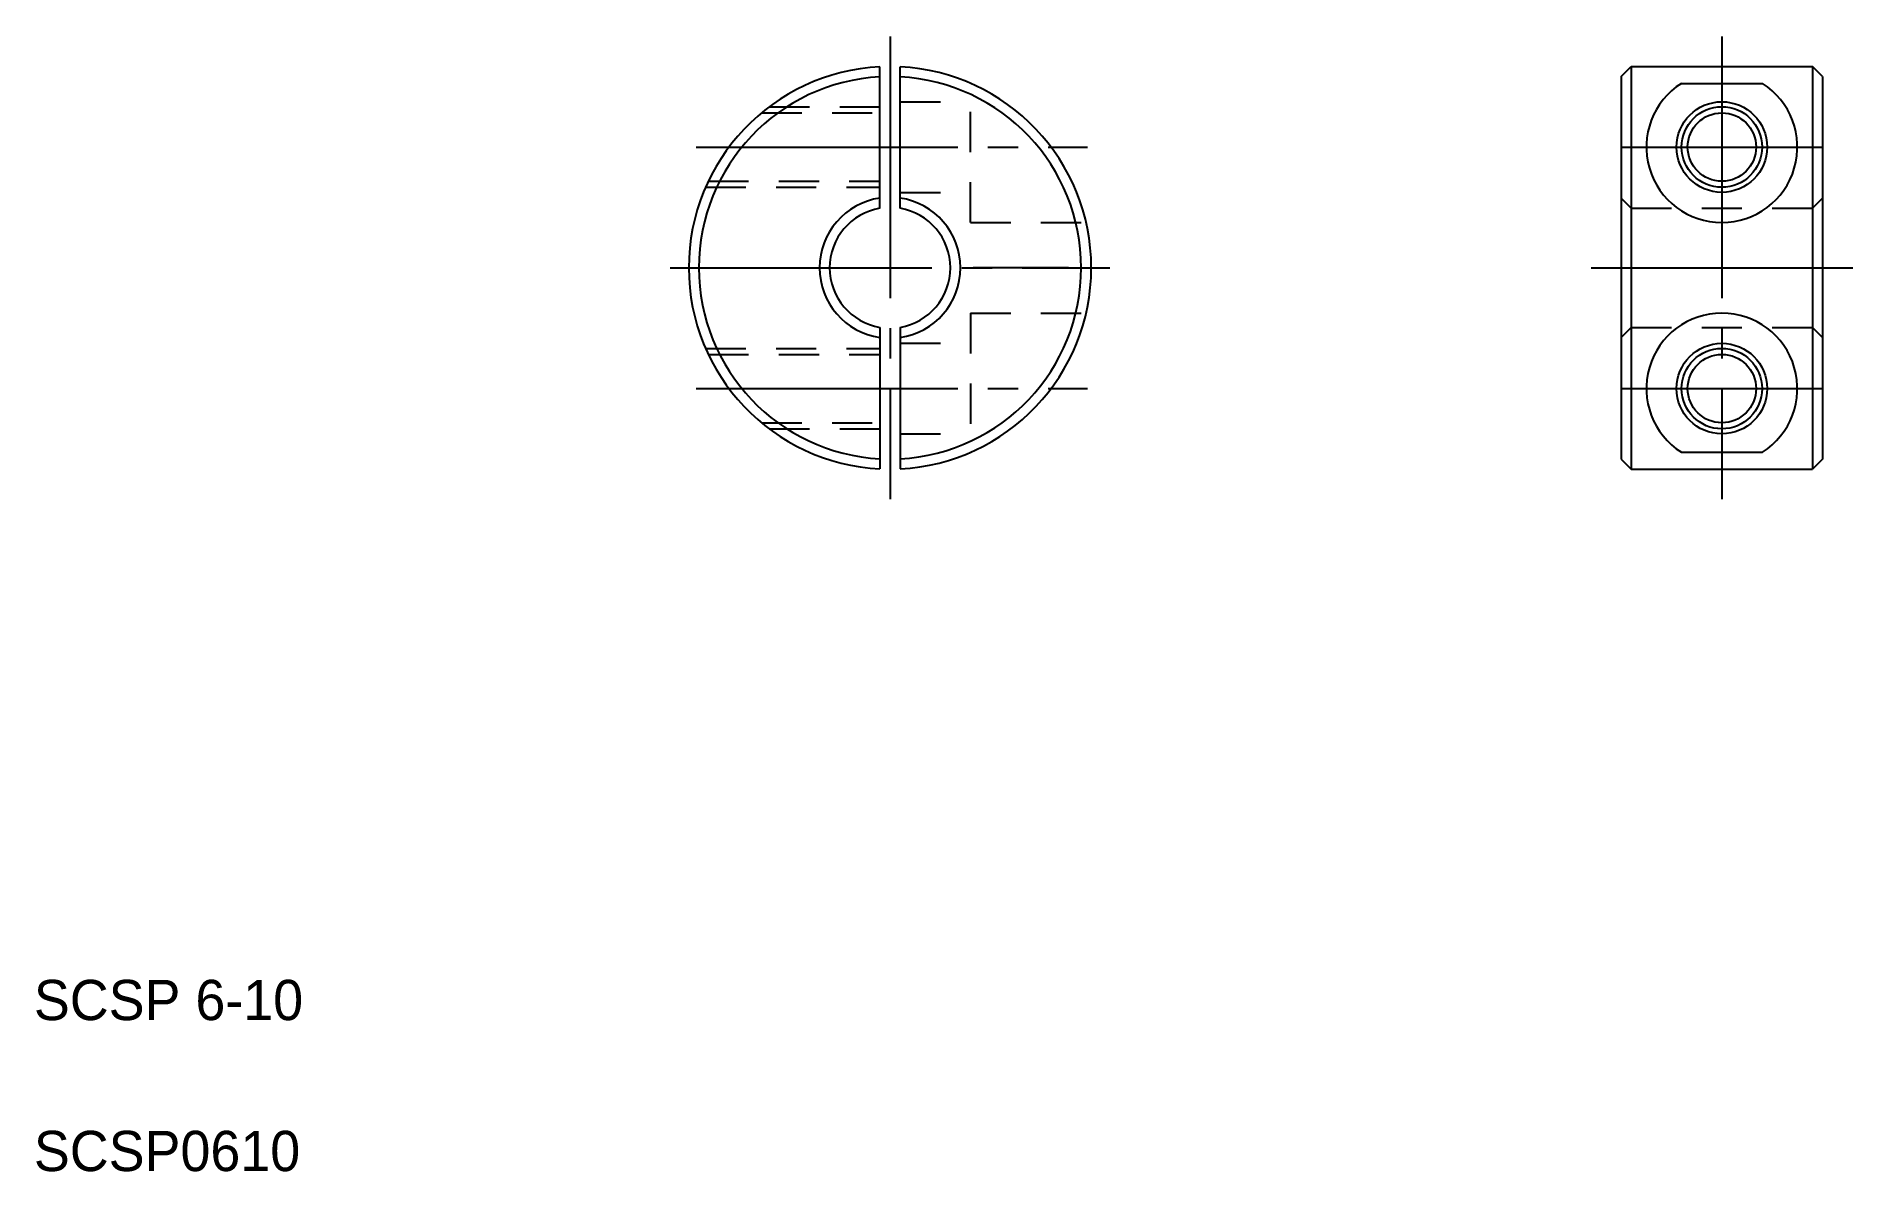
# Model space of a CAD drawing. Extents: x 61.3 to 151.5, y 149.6 to 206.
import ezdxf

# ---------------------------------------------------------------- set-up
doc = ezdxf.new("R2010")
doc.units = 0
doc.linetypes.add('CENTER', pattern=[17.5, 13, -1.5, 1.5, -1.5])
doc.linetypes.add('DASHED', pattern=[3.5, 2, -1.5])
doc.layers.get('0').update_dxf_attribs({"linetype": 'CONTINUOUS'})
doc.layers.add('CENTER', color=1, linetype='CENTER')

msp = doc.modelspace()

# ---------------------------------------------------------------- linework, layer by layer
at = {"color": 7, "linetype": 'CONTINUOUS'}
for p, q in [((103.188, 197.499), (103.188, 204.529)), ((104.188, 197.499), (104.188, 204.529)), ((140.022, 204.041), (140.522, 204.541)), ((140.022, 204.041), (140.022, 185.041)), ((140.522, 204.541), (140.522, 184.541)), ((140.522, 204.541), (149.522, 204.541)), ((149.522, 204.541), (149.522, 184.541)), ((150.022, 204.041), (149.522, 204.541)), ((150.022, 204.041), (150.022, 185.041)), ((143.011, 203.706), (147.033, 203.706)), ((103.188, 191.583), (103.188, 184.554)), ((104.188, 191.583), (104.188, 184.554)), ((140.022, 185.041), (140.522, 184.541)), ((143.011, 185.376), (147.033, 185.376)), ((150.022, 185.041), (149.522, 184.541)), ((140.522, 184.541), (149.522, 184.541))]:
    msp.add_line(p, q, dxfattribs=at)
at = {"color": 3, "linetype": 'DASHED'}
for p, q in [((107.688, 196.791), (107.688, 203.706)), ((97.308, 202.241), (103.188, 202.241)), ((97.688, 202.541), (103.188, 202.541)), ((104.188, 202.791), (107.688, 202.791)), ((94.66, 198.841), (103.188, 198.841)), ((94.523, 198.541), (103.188, 198.541)), ((104.188, 198.291), (107.688, 198.291)), ((140.522, 197.499), (140.022, 197.999)), ((149.522, 197.499), (150.022, 197.999)), ((107.688, 196.791), (113.432, 196.791)), ((140.522, 197.499), (149.522, 197.499)), ((107.688, 192.291), (107.688, 185.376)), ((107.688, 192.291), (113.432, 192.291)), ((140.522, 191.583), (140.022, 191.083)), ((140.522, 191.583), (149.522, 191.583)), ((149.522, 191.583), (150.022, 191.083)), ((94.523, 190.541), (103.188, 190.541)), ((104.188, 190.791), (107.688, 190.791)), ((94.66, 190.241), (103.188, 190.241)), ((97.308, 186.841), (103.188, 186.841)), ((97.688, 186.541), (103.188, 186.541)), ((104.188, 186.291), (107.688, 186.291))]:
    msp.add_line(p, q, dxfattribs=at)
at = {"color": 7, "linetype": 'CONTINUOUS'}
for centre in [(145.022, 200.541), (145.022, 188.541)]:
    msp.add_circle(centre, 2.25, dxfattribs=at)
at = {"color": 3, "linetype": 'CONTINUOUS'}
for centre in [(145.022, 200.541), (145.022, 188.541)]:
    msp.add_circle(centre, 2, dxfattribs=at)
for centre in [(145.022, 200.541), (145.022, 188.541)]:
    msp.add_circle(centre, 1.7)
at = {"color": 7, "linetype": 'CONTINUOUS'}
for centre, radius, start, end in [((103.688, 194.541), 10, 92.86598, 267.13403), ((103.688, 194.541), 9.5, 93.01696, 266.98305), ((103.688, 194.541), 10, 272.86597, 87.13403), ((103.688, 194.541), 9.5, 273.01696, 86.98304), ((145.022, 200.541), 3.75, 122.43073, 57.56927), ((103.688, 194.541), 3.5, 98.21321, 261.78678), ((103.688, 194.541), 3.5, 278.21321, 81.78679), ((103.688, 194.541), 3, 99.59407, 260.40593), ((103.688, 194.541), 3, 279.59407, 80.40593), ((145.022, 188.541), 3.75, 302.43073, 237.56927)]:
    msp.add_arc(centre, radius, start, end, dxfattribs=at)
at = {"layer": 'CENTER', "color": 1, "linetype": 'CENTER'}
for p, q in [((103.688, 206.041), (103.688, 183.041)), ((145.022, 206.041), (145.022, 183.041)), ((145.022, 206.041), (145.022, 183.041)), ((94.05, 200.541), (113.499, 200.541)), ((140.022, 200.541), (150.022, 200.541)), ((92.761, 194.541), (114.616, 194.541)), ((112.563, 194.541), (107.813, 194.541)), ((138.522, 194.541), (151.522, 194.541)), ((94.05, 188.541), (113.499, 188.541)), ((140.022, 188.541), (150.022, 188.541))]:
    msp.add_line(p, q, dxfattribs=at)

# ---------------------------------------------------------------- texts
for s, p in [('SCSP 6-10', (61.146, 157.166)), ('SCSP0610', (61.146, 149.666))]:
    msp.add_text(s, height=2).set_placement(p)

doc.saveas('drawing.dxf')
